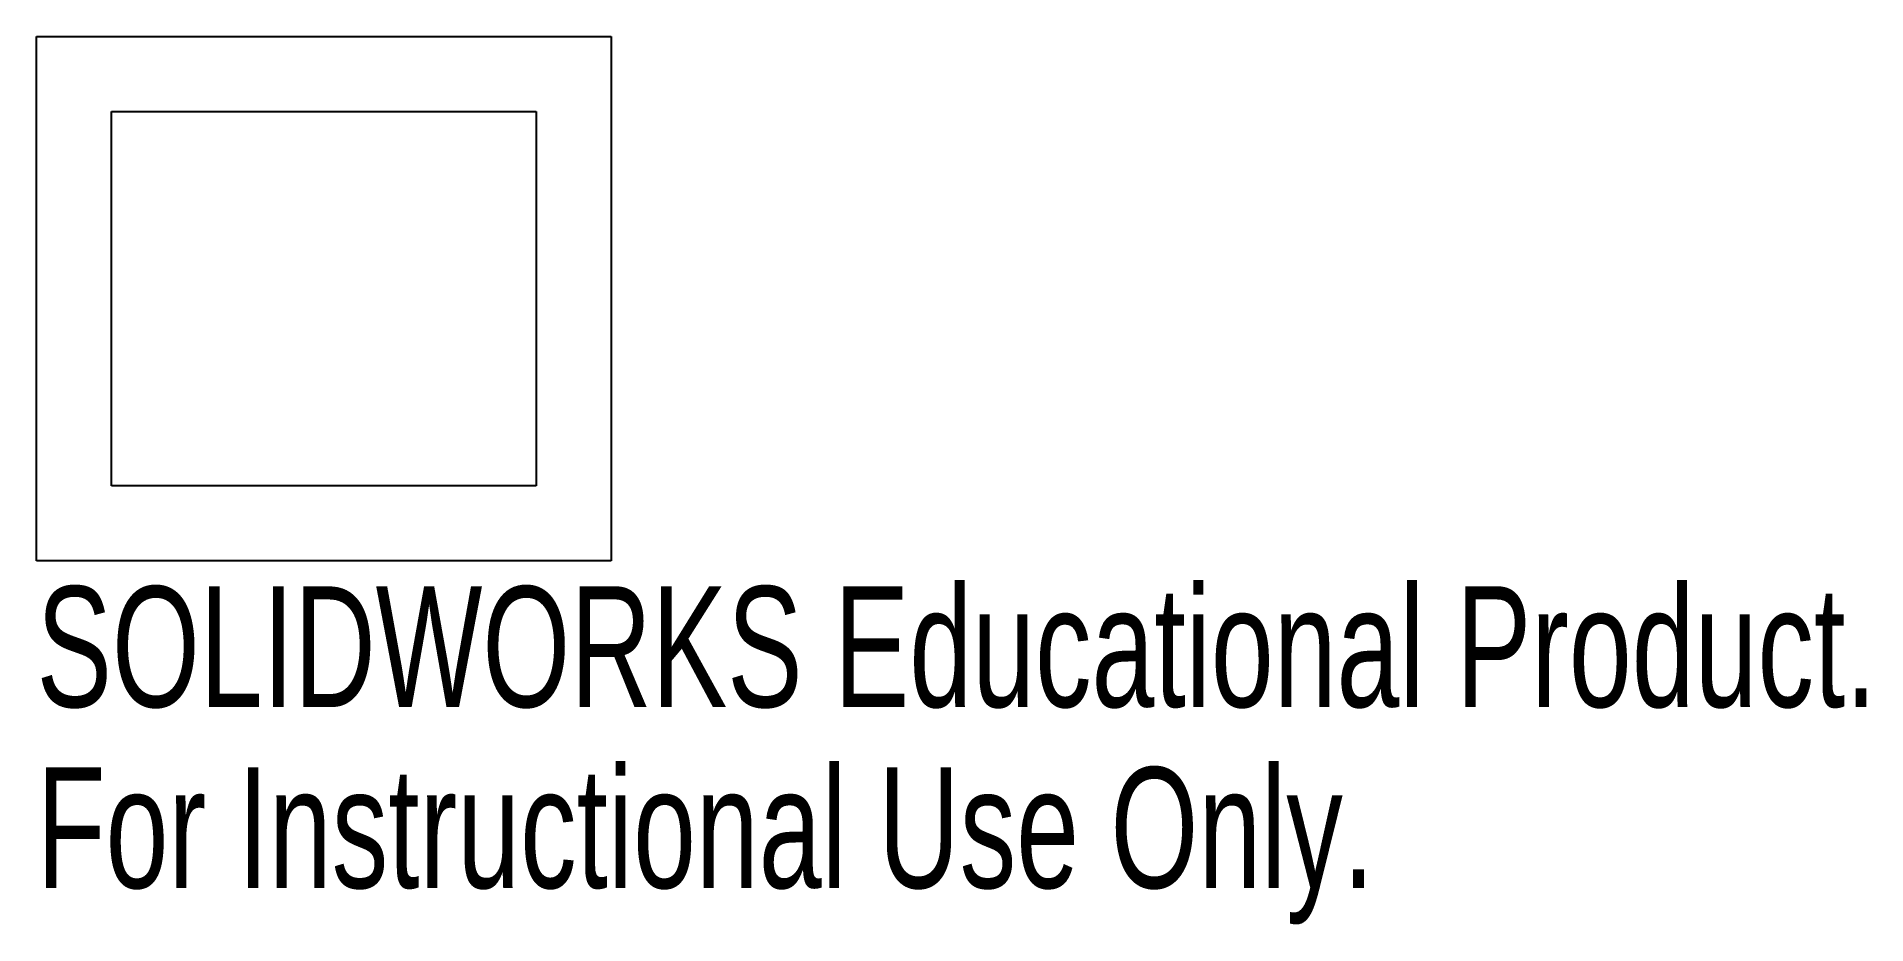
# Model space of a CAD drawing. Header units: millimetres. Extents: x -11.5 to 61.8, y -25.1 to 10.5.
import ezdxf

# ---------------------------------------------------------------- set-up
doc = ezdxf.new("R2010")
doc.units = ezdxf.units.MM
doc.styles.add('SLDTEXTSTYLE0', font='TXT', dxfattribs={"width": 0.7})

msp = doc.modelspace()

# ---------------------------------------------------------------- linework, layer by layer
at = {"color": 7, "linetype": 'Continuous', "lineweight": 25}
for p, q in [((-11.5, 10.5), (11.5, 10.5)), ((-11.5, -10.5), (-11.5, 10.5)), ((11.5, 10.5), (11.5, -10.5)), ((-8.5, 7.5), (8.5, 7.5)), ((-8.5, -7.5), (-8.5, 7.5)), ((8.5, 7.5), (8.5, -7.5)), ((8.5, -7.5), (-8.5, -7.5)), ((11.5, -10.5), (-11.5, -10.5))]:
    msp.add_line(p, q, dxfattribs=at)

# ---------------------------------------------------------------- texts
at = {"color": 7, "linetype": 'Continuous', "char_height": 4.83362, "attachment_point": 1, "style": 'SLDTEXTSTYLE0'}
for s, insert in [('SOLIDWORKS Educational Product.', (-11.5, -11.52)), ('For Instructional Use Only.', (-11.5, -18.77))]:
    msp.add_mtext(s, dxfattribs=dict(at, insert=insert))

doc.saveas('drawing.dxf')
